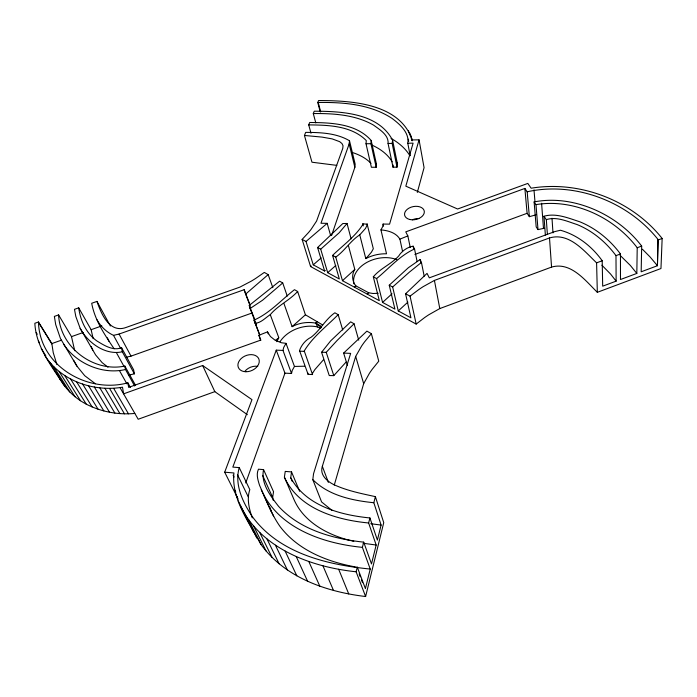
<?xml version="1.0" encoding="UTF-8"?>
<svg xmlns="http://www.w3.org/2000/svg" width="697" height="697" viewBox="0 0 697 697"><rect width="100%" height="100%" fill="white"/><g stroke="black" fill="none" stroke-linecap="round" stroke-linejoin="round"><path stroke-width="1.05" d="M320.211 111.86L317.762 102.494L318.224 102.476C343.455 102.145 370.49 104.193 392.132 118.464C399.773 124.258 409.531 132.596 407.797 143.225L413.103 143.155L389.579 224.138L383.106 224.059L382.74 226.525L380.954 229.897L386.521 253.795C379.325 253.63 372.163 255.233 365.803 258.622L359.757 234.872L365.542 228.389L367.476 224.277L362.823 223.798L363.337 225.863M545.368 235.028L543.974 216.244C555.936 212.759 568.508 218.135 579.834 221.803C596.083 228.416 610.023 239.96 620.461 253.969L620.487 279.523L636.823 273.424L637.215 247.74C614.266 217.481 573.953 198.296 535.984 204.622L534.12 201.921C573.657 194.202 617.708 214.537 641.676 246.085L641.17 271.795L657.437 265.723L658.055 239.498C627.823 201.485 574.79 181.185 527.167 191.788L524.867 188.434L405.767 231.866L407.841 235.917L410.245 247.435M657.437 265.723L658.055 239.498M317.762 102.494L318.555 100.534C350.6 100.621 398.51 103.025 411.796 138.686L411.422 139.949L419.054 139.844L405.828 186.169L457.607 209.013L527.812 183.424L531.14 188.207C579.312 180.262 631.717 200.004 662.15 238.47L660.965 268.528L597.329 292.313C585.236 280.421 570.817 261.523 551.554 267.09L439.781 308.571L428.838 314.739A171.776 136.316 -2.2 0 0 424.595 317.597L416.17 324.079L310.592 266.559L302.123 239.411L308.501 232.58A130.722 79.615 -20.4 0 0 311.184 229.252L316.586 221.054L342.75 148.435L343.037 145.769L341.957 143.53L339.666 141.665L332.181 138.895L321.962 137.091L304.441 135.462L305.687 132.386C320.515 132.421 336.381 133.014 349.493 140.75L355.165 164.143L354.86 167.332L331.572 235.534M307.743 372.921L308.083 374.324L312.526 374.55L304.24 350.94C312.753 336.799 326.605 326.37 338.158 314.678L334.865 312.787C325.142 319.575 320.254 330.317 310.984 337.322C305.748 339.822 301.287 345.146 299.536 350.626L308.083 374.324M315.811 122.942L313.293 113.559L314.242 111.206C341.338 111.311 378.305 112.836 392.594 140.21L397.438 163.926L397.011 167.158L393.003 167.175L393.125 165.032M393.003 167.175L388.063 143.469C388.874 134.974 379.473 129.468 373.522 125.111C355.365 114.735 333.741 113.35 313.293 113.559M308.71 124.894C328.383 125.068 351.48 125.678 366.291 140.567L366.012 143.739L371.388 167.271L376.197 167.254L376.432 164.056L371.179 140.498C356.184 123.378 330.753 122.672 309.686 122.489L308.71 124.894L311.01 133.258M376.197 167.254L370.917 143.687L371.179 140.498M291.538 373.487L282.982 350.434L276.247 350.147L284.951 373.148L291.538 373.487L292.209 370.49L294.456 366.448L286.031 343.351L281.379 342.741L275.202 340.302L270.453 336.546L267.482 331.868L258.944 335.274L260.539 340.18L128.657 387.393L127.847 382.827C87.9 393.822 39.52 366.117 38.466 321.997L34.85 323.277C35.895 345.059 49.321 363.006 60.805 380.518C66.982 390.512 75.903 398.649 86.262 404.155C101.1 411.822 118.176 415.011 134.8 413.443M330.648 235.603L327.172 223.345L320.968 223.258L349.162 143.922L349.493 140.75M282.982 350.434L283.705 347.428L286.031 343.351M332.007 510.387L321.596 501.927L312.814 479.658L313.537 473.777L350.652 353.379L343.638 353.074L347.367 365.289M397.011 167.158L392.15 143.425L392.594 140.21M292.348 481.575L290.719 477.715L291.538 471.93L285.239 471.399L284.393 477.192C298.717 509.01 336.695 519.945 368.635 522.977L376.171 545.028L371.501 563.925L363.712 542.144C332.948 538.833 300.294 529.929 278.643 506.431C270.671 496.255 260.556 483.361 263.562 469.612L258.465 469.194C255.973 474.509 257.942 480.094 259.545 485.295C265.731 499.252 271.15 513.855 279.985 526.418C297.776 550.09 326.945 561.738 355.252 566.896M273.276 500.359L272.658 497.423L273.538 491.725L263.562 469.612M343.638 353.074L366.91 331.127L371.37 333.68L364.522 341.939A178.929 141.16 -4 0 0 361.604 346.043L355.679 356.394L322.345 466.328C319.243 475.668 328.566 482.594 336.128 485.652C348.648 491.08 362.118 493.729 375.387 496.639L383.742 522.663L365.611 596.519C326.492 591.892 284.934 577.63 261 544.479C249.082 522.523 231.299 499.078 233.922 472.967L224.687 472.191L251.974 399.642L202.635 365.516L123.63 393.831L122.489 387.201C93.851 392.141 60.7 380.91 44.896 355.461M252.27 517.88C249.151 508.915 246.59 498.921 249.822 489.625L239.245 467.617L232.824 467.095L276.247 350.147M356.559 567.105L357.291 567.192L365.411 588.582L370.238 569.048C327.346 564.831 279.41 553.453 252.445 516.765C243 502.711 234.244 484.824 239.245 467.617M375.387 496.639L373.827 502.729L381.102 525.059L377.391 540.079L369.924 517.949C340.389 515.048 305.852 505.874 290.719 477.715M365.611 596.519L356.115 571.784L357.291 567.192M370.238 569.048L362.379 547.345L363.712 542.144M368.635 522.977L369.924 517.949M417.32 192.407L424.072 167.655L419.054 139.844M334.264 485.086L363.677 383.655L369.366 373.4A173.126 139.801 -3 0 1 372.172 369.349L378.767 361.177L371.37 333.68M245.736 482.969L284.951 373.148M276.866 341.704L278.817 337.74L270.27 314.661C277.99 305.373 289.412 300.477 297.636 291.485L294.465 289.673C281.344 300.015 269.347 313.441 254.022 320.106L259.72 335.24M417.111 261.575L414.541 248.986L413.112 246.198C407.562 246.999 401.611 251.129 398.762 255.956C391.296 264.18 380.597 268.153 373.313 276.822L379.307 300.66L342.471 280.691L335.771 257.097C344.91 250.676 350.425 240.805 359.757 234.872M348.448 245.727L354.799 269.408C351.549 274.374 352.029 281.309 355.836 285.857L368.713 292.775L372.991 293.498L378.166 293.315M346.043 362.126L333.793 375.622L329.245 375.552L321.578 352.273L330.613 340.903L350.678 321.84L354.059 323.774L358.737 340.188M325.272 270.427L324.619 271.011L317.597 247.54L342.802 223.545L347.036 223.476L339.134 232.815L320.716 249.186L327.686 272.675L339.334 278.983L332.574 255.416C342.907 245.318 355.453 236.475 363.067 224.138L362.823 223.798M321.578 352.273L326.24 352.316L337.148 340.441L354.059 323.774M366.012 258.482L371.431 252.183L373.322 248.768L367.075 223.85M323.46 359.783L314.826 369.637L312.448 373.392L312.526 374.55M424.177 276.125L421.441 262.455L420.143 259.519L408.372 267.709L389.24 285.195L392.646 286.99L398.257 310.932L410.934 317.806L405.576 293.785L427.043 273.39L429.317 277.842L554.62 231.648L560.423 230.237C577.464 234.976 592.023 246.477 602.199 260.756L602.687 286.171L616.131 281.152L615.982 255.633C606.015 242.138 592.703 230.96 577.116 224.565C567.367 221.472 556.615 216.27 546.326 219.651L543.974 216.244M270.27 314.661C265.487 317.675 260.948 323.033 255.05 323.26M398.257 310.932L407.884 302.115M354.799 269.408L342.471 280.691M389.24 285.195L394.92 309.128L382.566 302.428L392.002 293.803M392.646 286.99L409.522 272.022L421.441 262.455M367.258 294.125L368.713 292.775M310.592 266.559L311.184 266.01M382.566 302.428L376.633 278.573C388.909 268.519 400.008 255.433 414.541 248.986M354.407 287.164L355.836 285.857M283.932 303.456L292.095 326.658C299.24 322.789 307.778 321.631 315.75 323.129L317.248 321.761M416.17 324.079L410.063 296.138L418.758 289.577A177.474 137.527 -3.2 0 1 423.131 286.676L434.423 280.412L549.506 237.947C569.048 232.171 584.077 250.85 596.588 262.847L597.329 292.313M297.636 291.485L305.408 314.8L292.095 326.658M327.686 272.675L335.788 265.513M250.075 308.527L249.256 305.408L279.628 281.179L282.721 282.947L262.56 300.224L250.075 308.527L256.287 324.506M324.619 271.011L313.249 264.843L321.169 257.925M250.249 306.114L245.605 294.134L268.179 274.627L264.311 272.422L255.555 278.512A132.064 80.869 -21.2 0 1 251.155 281.222L239.873 287.129L125.974 327.494C109.473 333.514 101.161 313.737 96.97 301.409L91.699 303.265C94.757 320.106 104.707 334.882 114.151 348.814M313.249 264.843L306.027 241.467L327.172 223.345M275.411 340.354L278.652 337.94M402.622 251.678L399.904 239.141L407.841 235.917M596.588 262.847L602.199 260.756M615.982 255.633L620.461 253.969M637.215 247.74L641.676 246.085M658.36 239.881L662.15 238.47M414.889 254.44L527.106 213.308L524.867 188.434M247.374 414.689L214.833 391.644L138.189 419.254L120.233 388.002M126.471 357.178L131.019 356.123L252.035 313.014M56.919 364.583L53.233 352.621L51.831 343.577L61.536 340.153M95.376 383.725L84.738 375.718L76.905 366.108L60.473 338.568L55.708 324.602L54.366 316.403L58.6 314.913L71.495 336.634L83.117 332.521M107.965 367.171L102.163 362.658L95.637 354.956L80.155 328.313L75.816 316.473L74.474 309.329L78.709 307.839L91.124 329.69L101.858 325.891M96.909 319.583C100.586 326.431 106.423 332.086 113.498 335.353L119.082 334.055L244.168 289.699L249.97 304.667M527.106 213.308L529.363 216.689L536.037 214.807M63.732 344.405C76.592 363.712 102.764 374.951 125.477 369.506L134.634 386.007M534.12 201.921L536.185 226.882L538.006 229.609L544.34 228.224M128.84 375.108L134.382 373.836L133.624 369.811L121.574 347.759C112.844 351.131 103.958 345.259 96.726 340.85C86.158 333.175 80.408 320.524 78.709 307.839M80.155 328.313C87.822 342.811 105.447 355.592 122.306 351.785L134.382 373.836M135.523 385.328L124.859 366.064C93.651 372.66 59.881 347.333 58.6 314.913M304.476 366.213L294.456 366.448M388.063 143.469L392.15 143.425M366.012 143.739L370.917 143.687M299.919 351.175L304.458 351.375M373.827 502.729C352.177 500.507 328.775 495.611 312.814 479.658M370.717 523.726L381.102 525.059M363.163 543.268L376.171 545.028M362.379 547.345C323.312 543.564 278.295 528.361 261.227 489.712M380.954 229.897C388.02 230.498 396.044 232.667 399.904 239.141M240.874 506.858C262.177 549.262 311.646 567.105 356.115 571.784M336.834 165.372L311.968 162.218L304.441 135.462M351.715 540.898L353.797 541.325M350.713 540.611C327.66 534.93 303.709 522.131 293.899 499.34L284.393 477.192M352.081 152.416C359.086 154.612 365.899 158.027 371.031 163.377M280.037 341.678A29.039 21.206 -19.3 0 1 317.727 327.006L320.733 328.13M372.05 145.142C380.039 148.766 387.645 154.133 392.15 161.817M302.123 239.411L306.027 241.467M317.597 247.54L320.716 249.186M332.574 255.416L335.771 257.097M373.313 276.822L376.633 278.573M405.576 293.785L410.063 296.138M391.061 138.433C398.536 142.597 405.375 148.278 409.853 155.649M305.408 314.8L322.702 324.976M317.727 327.006L315.75 323.129L320.968 326.231M315.75 323.129L321.334 327.416M620.103 255.346L630.376 265.479L636.823 273.424M601.894 265.208L610.624 274.104L616.131 281.152M642.399 249.204L650.04 256.905L657.14 265.339M376.04 163.525L376.432 164.056M41.254 348.587L45.793 355.74M50.898 363.79L52.031 365.585M49.156 361.586L65.065 386.643M38.318 340.938L39.45 342.724M53.948 366.97L69.831 392.045M59.193 371.649L75.015 396.741M64.777 375.657L80.521 400.766M36.157 332.504L37.281 334.29M70.597 379.02L86.262 404.155M76.574 381.782L92.126 406.943M38.466 321.997L51.831 343.577M38.509 322.389L51.874 343.961M82.586 383.995L98.024 409.183M88.528 385.694L103.853 410.925M94.304 386.94L109.499 412.206M99.81 387.785L114.883 413.077M104.942 388.281L119.893 413.609M109.612 388.473L124.449 413.835M113.724 388.438L128.457 413.818M119.71 371.065L126.915 383.873M127.847 382.827L130.409 387.401M73.638 360.262L76.905 366.108M116.626 353.1L124.258 366.857M113.498 335.353L120.529 348.204M96.97 301.409L110.387 326.004M119.082 334.055L131.019 356.123M57.145 373.636L60.805 380.518M238.226 500.908L250.389 525.094M244.264 513.097L256.844 538.119M234.819 490.174L235.795 492.126M224.687 472.191L237.433 497.606M248.472 519.518L261 544.479M236.239 495.323L238.182 499.2M253.612 526.043L266.036 550.944M259.754 532.578L272.057 557.417M233.112 475.18L234.044 477.062M266.995 539.008L279.131 563.795M237.511 474.814L248.193 496.734M275.437 545.228L287.364 569.972M285.16 551.144L296.826 575.844M263.466 494.461L273.651 516.32M202.635 365.516L214.833 391.644M107.39 337.818L109.115 341.539M296.26 556.615L307.621 581.289M262.612 475.371L272.658 497.423M308.823 561.547L319.818 586.203M250.868 526.061L253.499 531.95M91.176 346.461L92.806 350.147M322.938 565.798L333.497 590.464M291.538 471.93L299.605 491.263M338.672 569.249L348.735 593.94M396.811 162.331L397.438 163.926M258.944 335.274L260.896 340.267M249.256 305.408L254.693 319.392M254.022 320.106L259.476 334.09M269.756 507.233L271.429 511.607M359.155 573.91L360.262 576.828M361.368 579.747L362.484 582.666M267.482 331.868L268.249 333.872M322.345 466.328L328.374 482.376M268.179 274.627L272.849 287.704M282.721 282.947L287.251 296.077M326.24 352.316L333.793 375.622M244.168 289.699L245.605 294.134M93.163 338.655L91.124 329.69M338.158 314.678L342.741 330.021M355.679 356.394L363.677 383.655M74.71 350.73L71.495 336.634M347.036 223.476L351.114 238.897M318.224 102.476L320.681 111.851M349.162 143.922L354.86 167.332M383.106 224.059L383.585 226.133M413.112 246.198L413.548 248.298M420.143 259.519L420.779 262.673M407.797 143.225L410.167 155.666M408.294 139.139L408.686 141.212M434.423 280.412L439.781 308.571M409.836 133.136L410.428 136.333M408.529 130.748L408.93 132.883M411.796 138.686L412.197 140.82M410.751 135.262L411.744 140.594M121.574 347.759L122.306 351.785M124.859 366.064L125.477 369.506M527.167 191.788L529.363 216.689M535.984 204.622L538.006 229.609M533.998 189.863L534.974 201.79M541.586 203.254L543.477 228.276M546.326 219.651L547.38 234.27M549.506 237.947L551.554 267.09M552.007 218.257L552.982 232.903M412.371 219.825A9.924 6.595 -11.7 0 1 418.984 218.51M353.884 283.827A27.723 19.333 -13.8 0 1 366.596 262.551A27.723 19.333 -13.8 0 1 396.837 259.65M244.725 371.501A10.96 8.015 -23 0 1 257.759 366.369M409.845 219.511A10.037 6.587 -11.8 0 0 424.334 211.627A10.037 6.587 -11.8 0 0 409.113 208.063A10.037 6.587 -11.8 0 0 409.845 219.511M245.893 371.745A11.1 8.024 -22.9 0 0 258.892 359.068A11.1 8.024 -22.9 0 0 240.962 358.755A11.1 8.024 -22.9 0 0 245.893 371.745"/></g></svg>
